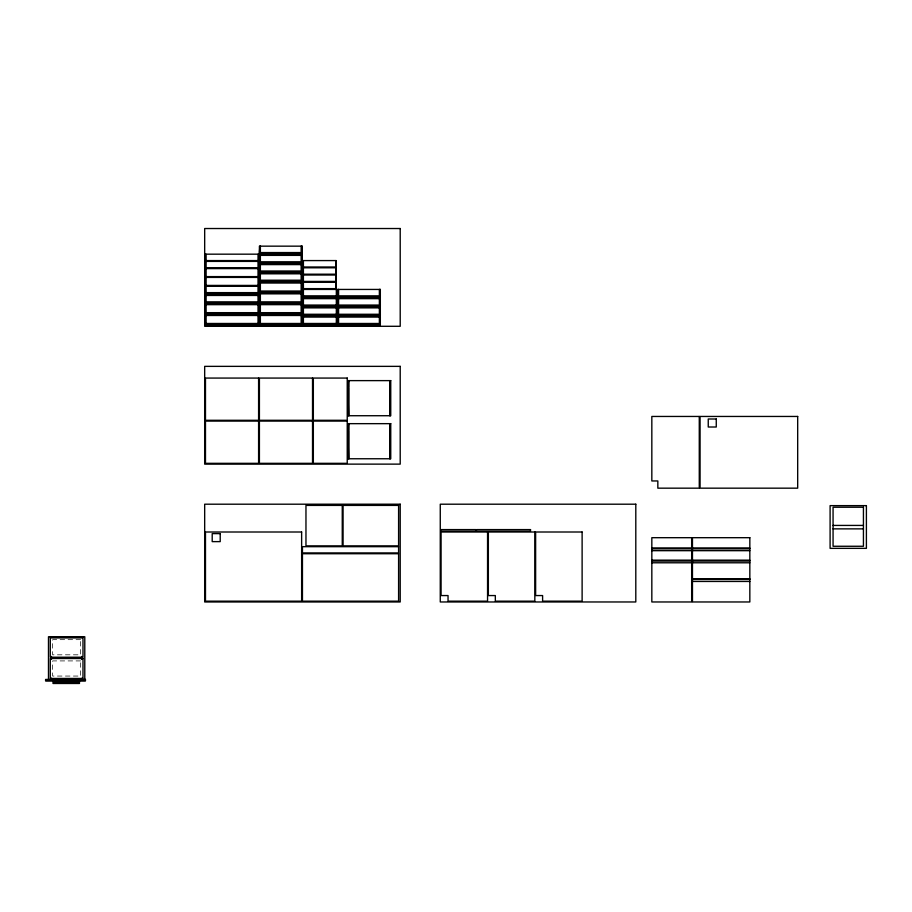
<?xml version="1.0" encoding="UTF-8"?>
<svg xmlns="http://www.w3.org/2000/svg" width="912" height="912" viewBox="0 0 912 912"><rect width="100%" height="100%" fill="white"/><g stroke="black" fill="none" stroke-linecap="round" stroke-linejoin="round"><path stroke-width="0.68" stroke-dasharray="4.56 3.42" d="M80.621 660.915L52.657 660.915L52.657 676.054L80.621 676.054L80.621 660.915L81.738 659.672M80.621 639.677L52.657 639.677L52.657 654.816L80.621 654.816L80.621 639.677"/><path stroke-width="1.37" d="M259.407 252.567L259.886 246.16M302.111 252.567L301.633 246.16M259.407 253.536L259.886 254.573M302.111 253.536L301.633 254.573M259.407 261.79L259.886 255.371M302.111 261.79L301.633 255.371M259.407 262.747L259.886 263.785M302.111 262.747L301.633 263.785M259.407 271.001L259.886 264.594M302.111 271.001L301.633 264.594M259.407 271.958L259.886 273.007M302.111 271.958L301.633 273.007M259.407 280.212L259.886 273.805M302.111 280.212L301.633 273.805M259.407 281.181L259.886 282.218M302.111 281.181L301.633 282.218M259.407 291.031L259.886 283.028M302.111 291.031L301.633 283.028M259.407 292L259.886 293.037M302.111 292L301.633 293.037M337.622 295.841L338.101 289.435M380.327 295.841L379.848 289.435M337.622 296.81L338.101 297.848M380.327 296.81L379.848 297.848M259.407 301.849L259.886 293.835M302.111 301.849L301.633 293.835M259.407 302.818L259.886 303.856M302.111 302.818L301.633 303.856M337.622 305.064L338.101 298.646M380.327 305.064L379.848 298.646M337.622 306.022L338.101 307.059M380.327 306.022L379.848 307.059M259.407 312.668L259.886 304.654M302.111 312.668L301.633 304.654M259.407 313.637L259.886 314.674M302.111 313.637L301.633 314.674M337.622 314.275L338.101 307.868M380.327 314.275L379.848 307.868M337.622 315.233L338.101 316.282M380.327 315.233L379.848 316.282M259.407 323.486L259.886 315.472M302.111 323.486L301.633 315.472M337.622 323.486L338.101 317.08M380.327 323.486L379.848 317.08M259.407 324.455L259.886 325.493M302.111 324.455L301.633 325.493M337.622 324.455L338.101 325.493M380.327 324.455L379.848 325.493M348.031 387.041L348.521 380.623M348.031 387.999L348.521 415.724M348.031 430.076L348.521 423.658M348.031 431.034L348.521 458.759M833.066 525.426L863.436 525.426M833.066 528.869L863.436 528.869M651.829 548.112L691.661 548.112M692.459 548.112L749.835 548.112M651.829 548.511L691.661 548.511M692.459 548.511L749.835 548.511M651.829 548.671L691.661 548.671M692.459 548.671L749.835 548.671M651.829 550.677L691.661 550.677M692.459 550.677L749.835 550.677M651.829 560.219L691.661 560.219M692.459 560.219L749.835 560.219M651.829 560.618L691.661 560.618M692.459 560.618L749.835 560.618M651.829 560.777L691.661 560.777M692.459 560.777L749.835 560.777M651.829 562.784L691.661 562.784M692.459 562.784L749.835 562.784M692.459 578.881L749.835 578.881M692.459 579.291L749.835 579.291M692.459 579.451L749.835 579.451M692.459 581.446L749.835 581.446M45.6 679.702L85.432 679.702M45.6 680.5L85.432 680.5M390.268 380.623L390.268 415.724M390.268 423.658L390.268 458.759M389.789 380.623L389.789 415.724M389.789 423.658L389.789 458.759M379.369 289.435L379.369 295.841L338.58 295.841L338.58 289.435M379.369 297.848L379.369 296.81L338.58 296.81L338.58 297.848M379.369 298.646L379.369 305.064L338.58 305.064L338.58 298.646M379.369 307.059L379.369 306.022L338.58 306.022L338.58 307.059M379.369 307.868L379.369 314.275L338.58 314.275L338.58 307.868M379.369 316.282L379.369 315.233L338.58 315.233L338.58 316.282M379.369 317.08L379.369 323.486L338.58 323.486L338.58 317.08M379.369 325.493L379.369 324.455L338.58 324.455L338.58 325.493M349 380.623L349 387.041M349 387.999L349 415.724M349 423.658L349 430.076M349 431.034L349 458.759M336.334 289.435L336.334 297.848M336.334 298.646L336.334 307.059M336.334 307.868L336.334 316.282M336.334 317.08L336.334 325.493M335.696 260.581L335.696 266.999M335.696 267.797L335.696 274.204M335.696 275.014L335.696 281.42M335.696 282.218L335.696 288.637M303.4 260.581L303.4 266.999M303.4 267.797L303.4 274.204M303.4 275.014L303.4 281.42M303.4 282.218L303.4 288.637M303.4 289.435L303.4 297.848M303.4 298.646L303.4 307.059M303.4 307.868L303.4 316.282M303.4 317.08L303.4 325.493M301.154 246.16L301.154 252.567L260.365 252.567L260.365 246.16M301.154 254.573L301.154 253.536L260.365 253.536L260.365 254.573M301.154 255.371L301.154 261.79L260.365 261.79L260.365 255.371M301.154 263.785L301.154 262.747L260.365 262.747L260.365 263.785M301.154 264.594L301.154 271.001L260.365 271.001L260.365 264.594M301.154 273.007L301.154 271.958L260.365 271.958L260.365 273.007M301.154 273.805L301.154 280.212L260.365 280.212L260.365 273.805M301.154 282.218L301.154 281.181L260.365 281.181L260.365 282.218M301.154 283.028L301.154 291.031L260.365 291.031L260.365 283.028M301.154 293.037L301.154 292L260.365 292L260.365 293.037M301.154 293.835L301.154 301.849L260.365 301.849L260.365 293.835M301.154 303.856L301.154 302.818L260.365 302.818L260.365 303.856M301.154 304.654L301.154 312.668L260.365 312.668L260.365 304.654M301.154 314.674L301.154 313.637L260.365 313.637L260.365 314.674M301.154 315.472L301.154 323.486L260.365 323.486L260.365 315.472M301.154 325.493L301.154 324.455L260.365 324.455L260.365 325.493M258.119 254.174L258.119 260.581M258.119 261.391L258.119 267.797M258.119 268.595L258.119 276.61M258.119 277.408L258.119 285.422M258.119 286.231L258.119 294.644M258.119 295.442L258.119 303.856M258.119 304.654L258.119 314.674M258.119 315.472L258.119 325.493M205.952 254.174L205.952 260.581M205.952 261.391L205.952 267.797M205.952 268.595L205.952 276.61M205.952 277.408L205.952 285.422M205.952 286.231L205.952 294.644M205.952 295.442L205.952 303.856M205.952 304.654L205.952 314.674M205.952 315.472L205.952 325.493M84.782 679.463L84.782 636.747L48.484 636.747L48.484 679.463M82.342 637.271L82.342 637.91L50.924 637.91L50.924 637.271M82.342 658.51L82.342 659.148M82.342 677.821L82.342 678.46M81.818 656.469L81.818 659.262M79.458 680.911L79.458 683.476L53.01 683.476L53.01 680.911M78.421 680.911L78.421 682.427L54.059 682.427L54.059 680.911M51.448 656.469L51.448 659.262M50.924 658.51L50.924 659.148M50.924 677.821L50.924 678.46M400.208 228.524L204.676 228.524L204.676 326.291L400.208 326.291L400.208 228.524M302.111 246.16L259.407 246.16L259.407 254.573L302.111 254.573L302.111 246.16M258.598 254.174L205.474 254.174L205.474 260.581L258.598 260.581L258.598 254.174M302.111 255.371L259.407 255.371L259.407 263.785L302.111 263.785L302.111 255.371M336.175 260.581L302.921 260.581L302.921 266.999L336.175 266.999L336.175 260.581M258.598 261.391L205.474 261.391L205.474 267.797L258.598 267.797L258.598 261.391M302.111 264.594L259.407 264.594L259.407 273.007L302.111 273.007L302.111 264.594M336.175 267.797L302.921 267.797L302.921 274.204L336.175 274.204L336.175 267.797M258.598 268.595L205.474 268.595L205.474 276.61L258.598 276.61L258.598 268.595M302.111 273.805L259.407 273.805L259.407 282.218L302.111 282.218L302.111 273.805M336.175 275.014L302.921 275.014L302.921 281.42L336.175 281.42L336.175 275.014M258.598 277.408L205.474 277.408L205.474 285.422L258.598 285.422L258.598 277.408M336.175 282.218L302.921 282.218L302.921 288.637L336.175 288.637L336.175 282.218M302.111 283.028L259.407 283.028L259.407 293.037L302.111 293.037L302.111 283.028M258.598 286.231L205.474 286.231L205.474 292.638L258.598 292.638L258.598 286.231M336.813 289.435L302.921 289.435L302.921 295.841L336.813 295.841L336.813 289.435M380.327 289.435L337.622 289.435L337.622 297.848L380.327 297.848L380.327 289.435M258.598 293.596L205.474 293.596L205.474 294.644L258.598 294.644L258.598 293.596M302.111 293.835L259.407 293.835L259.407 303.856L302.111 303.856L302.111 293.835M258.598 295.442L205.474 295.442L205.474 301.849L258.598 301.849L258.598 295.442M336.813 296.81L302.921 296.81L302.921 297.848L336.813 297.848L336.813 296.81M336.813 298.646L302.921 298.646L302.921 305.064L336.813 305.064L336.813 298.646M380.327 298.646L337.622 298.646L337.622 307.059L380.327 307.059L380.327 298.646M258.598 302.818L205.474 302.818L205.474 303.856L258.598 303.856L258.598 302.818M258.598 304.654L205.474 304.654L205.474 312.668L258.598 312.668L258.598 304.654M302.111 304.654L259.407 304.654L259.407 314.674L302.111 314.674L302.111 304.654M336.813 306.022L302.921 306.022L302.921 307.059L336.813 307.059L336.813 306.022M336.813 307.868L302.921 307.868L302.921 314.275L336.813 314.275L336.813 307.868M380.327 307.868L337.622 307.868L337.622 316.282L380.327 316.282L380.327 307.868M258.598 313.637L205.474 313.637L205.474 314.674L258.598 314.674L258.598 313.637M336.813 315.233L302.921 315.233L302.921 316.282L336.813 316.282L336.813 315.233M258.598 315.472L205.474 315.472L205.474 323.486L258.598 323.486L258.598 315.472M302.111 315.472L259.407 315.472L259.407 325.493L302.111 325.493L302.111 315.472M336.813 317.08L302.921 317.08L302.921 323.486L336.813 323.486L336.813 317.08M380.327 317.08L337.622 317.08L337.622 325.493L380.327 325.493L380.327 317.08M258.598 324.455L205.474 324.455L205.474 325.493L258.598 325.493L258.598 324.455M336.813 324.455L302.921 324.455L302.921 325.493L336.813 325.493L336.813 324.455M400.208 366.362L204.676 366.362L204.676 464.128L400.208 464.128L400.208 366.362M258.598 378.07L205.474 378.07L205.474 420.295L258.598 420.295L258.598 378.07M312.531 378.07L259.407 378.07L259.407 420.295L312.531 420.295L312.531 378.07M347.233 378.07L313.34 378.07L313.34 420.295L347.233 420.295L347.233 378.07M390.746 380.623L348.031 380.623L348.031 415.724L390.746 415.724L390.746 380.623M699.276 416.453L651.829 416.453L651.829 480.955L657.837 480.955L657.837 488.171L699.276 488.171L699.276 416.453M797.681 416.453L700.074 416.453L700.074 488.171L797.681 488.171L797.681 416.453M716.262 418.996L708.248 418.996L708.248 427.01L716.262 427.01L716.262 418.996M258.598 421.093L205.474 421.093L205.474 463.33L258.598 463.33L258.598 421.093M312.531 421.093L259.407 421.093L259.407 463.33L312.531 463.33L312.531 421.093M347.233 421.093L313.34 421.093L313.34 463.33L347.233 463.33L347.233 421.093M390.746 423.658L348.031 423.658L348.031 458.759L390.746 458.759L390.746 423.658M400.208 504.199L204.676 504.199L204.676 601.966L400.208 601.966L400.208 504.199M635.801 504.199L440.268 504.199L440.268 601.966L635.801 601.966L635.801 504.199M342.262 505.396L305.965 505.396L305.965 545.866L342.262 545.866L342.262 505.396M398.601 505.396L343.072 505.396L343.072 545.866L398.601 545.866L398.601 505.396M866.4 505.636L830.102 505.636L830.102 548.351L866.4 548.351L866.4 505.636M863.436 507.232L833.066 507.232L833.066 546.265L863.436 546.265L863.436 507.232M475.768 529.598L441.077 529.598L441.077 531.206L475.768 531.206L475.768 529.598M530.51 529.598L476.577 529.598L476.577 531.206L530.51 531.206L530.51 529.598M301.633 532.004L205.474 532.004L205.474 601.168L301.633 601.168L301.633 532.004M487.555 532.004L441.077 532.004L441.077 595.559L448.043 595.559L448.043 601.168L487.555 601.168L487.555 532.004M534.831 532.004L488.353 532.004L488.353 595.559L495.33 595.559L495.33 601.168L534.831 601.168L534.831 532.004M582.118 532.004L535.629 532.004L535.629 595.559L542.606 595.559L542.606 601.168L582.118 601.168L582.118 532.004M220.214 533.611L212.2 533.611L212.2 541.625L220.214 541.625L220.214 533.611M691.661 537.692L651.829 537.692L651.829 601.966L691.661 601.966L691.661 537.692M749.835 537.692L692.459 537.692L692.459 601.966L749.835 601.966L749.835 537.692M398.601 546.676L302.442 546.676L302.442 552.923L398.601 552.923L398.601 546.676M398.601 553.721L302.442 553.721L302.442 601.168L398.601 601.168L398.601 553.721M82.981 637.271L50.285 637.271L50.285 657.221L82.981 657.221L82.981 637.271M82.981 658.51L50.285 658.51L50.285 678.46L82.981 678.46L82.981 658.51M85.432 679.451L45.6 679.451L45.6 680.899L85.432 680.899L85.432 679.451"/></g></svg>
